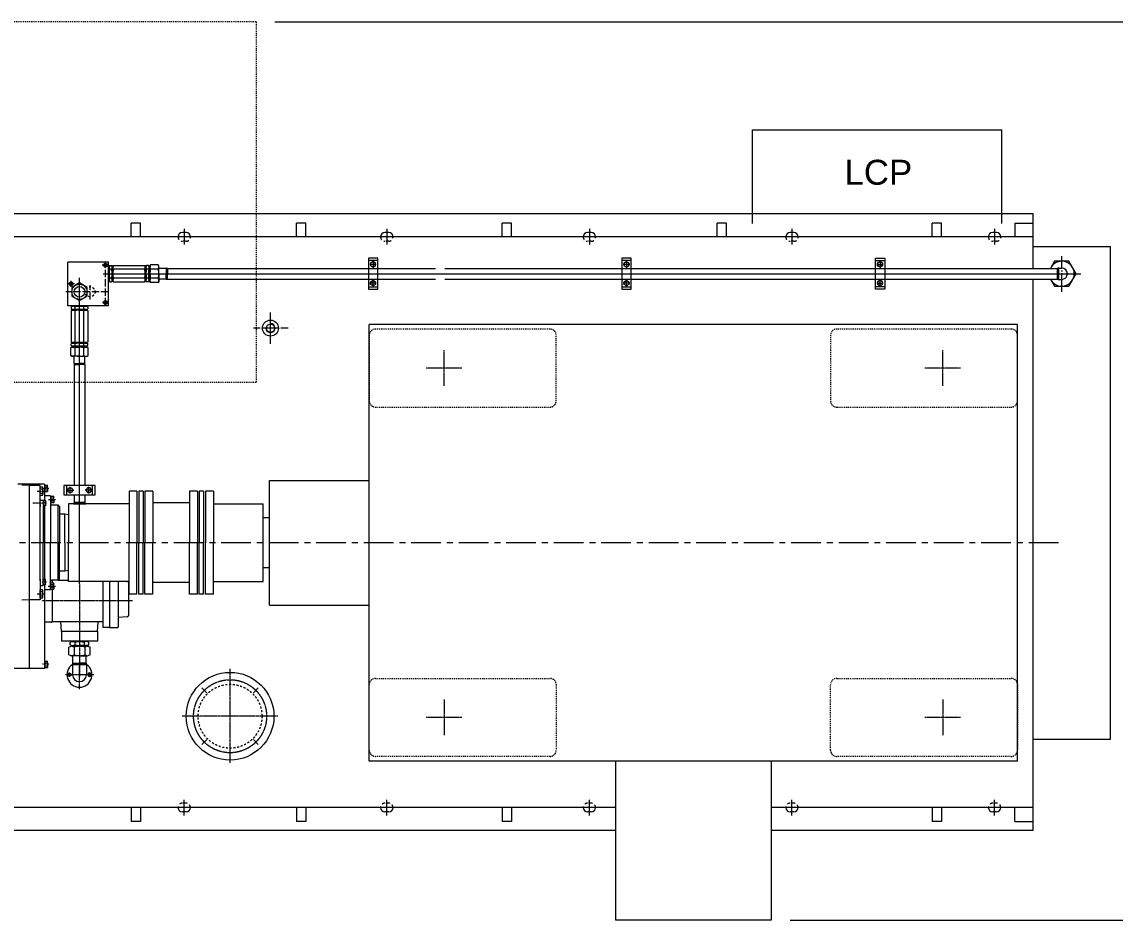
# Model space of a CAD drawing. Header units: millimetres. Extents: x -186 to 966092, y 1050 to 737262.
# Drawn here: x 808215 to 897313, y 216740 to 289891 of the extents above; entities that cross this region are included whole.
import ezdxf

# ---------------------------------------------------------------- set-up
doc = ezdxf.new("R2010")
doc.units = ezdxf.units.MM
doc.header["$LTSCALE"] = 25.4
for name, pattern in [('ACAD_ISO04W100', [30, 24, -3, 0, -3]), ('CENTER', [50.8, 31.75, -6.35, 6.35, -6.35]), ('CHAIN', [0.7087, 0.4724, -0.0591, 0.1181, -0.0591]), ('EB_DASH', [6, 3, -3])]:
    doc.linetypes.add(name, pattern=pattern)
doc.layers.get('Defpoints').update_dxf_attribs({"lineweight": 5})
doc.layers.add('06___ANNOTATIONS', color=7, linetype='Continuous', lineweight=5)
doc.layers.add('CAXA1', color=5, linetype='CENTER', lineweight=5)
doc.styles.add('Roman', font='arial.ttf')
doc.styles.get("Standard").update_dxf_attribs({"font": 'arial.ttf'})
doc.dimstyles.new('ISO-25', dxfattribs={"dimscale": 30, "dimtxt": 38.1, "dimasz": 38.1, "dimexe": 50.8, "dimexo": 50.8, "dimgap": 15.875, "dimtad": 1, "dimtih": 1, "dimtoh": 1, "dimdec": 1, "dimlfac": 0.03937, "dimdsep": 46, "dimtxsty": 'Standard', "dimcen": 63.5, "dimclrd": 7, "dimclre": 7, "dimclrt": 7, "dimadec": 0, "dimazin": 0, "dimtfac": 1, "dimtdec": 1, "dimtmove": 0, "dimatfit": 3, "dimfxl": 25.4, "dimlwd": 5, "dimlwe": 5, "dimarcsym": 0})

# ---------------------------------------------------------------- blocks, each defined once
blk = doc.blocks.new('*D248')
at = {"color": 7, "linetype": 'Continuous', "lineweight": 5, "transparency": 16777216}
for p, q in [((828827, 289891), (915687, 289891)), ((914163, 288367), (914163, 257744)), ((914163, 218264), (914163, 251345)), ((870816, 216740), (915687, 216740))]:
    blk.add_line(p, q, dxfattribs=at)
at = {"color": 7, "transparency": 16777216}
for points in [[(913909, 288367), (914417, 288367), (914163, 289891)], [(913909, 218264), (914417, 218264), (914163, 216740)]]:
    blk.add_solid(points, dxfattribs=at)
at = {"layer": 'Defpoints', "color": 0, "transparency": 16777216}
for p in [(827303, 289891), (869292, 216740), (914163, 216740)]:
    blk.add_point(p, dxfattribs=at)
at = {"color": 7, "lineweight": 5, "transparency": 16777216, "insert": (914163, 254545), "char_height": 5334, "attachment_point": 5, "style": 'Roman'}
blk.add_mtext('2880', dxfattribs=at)

msp = doc.modelspace()

# ---------------------------------------------------------------- linework, layer by layer
at = {"color": 7, "linetype": 'EB_DASH', "lineweight": 5}
for p, q in [((827302.5, 289891.42), (788257.62, 289891.42)), ((827302.5, 289891.42), (827302.5, 260514.79)), ((827302.5, 260514.79), (788257.62, 260514.79))]:
    msp.add_line(p, q, dxfattribs=at)
at = {"color": 7, "lineweight": 5}
for p, q in [((867767.83, 281104.95), (888087.83, 281104.95)), ((867767.83, 273484.95), (867767.83, 281104.95)), ((888087.83, 273484.95), (888087.83, 281104.95)), ((890627.83, 274248.07), (781399.16, 274248.07)), ((890627.83, 269812.92), (890627.83, 274248.07)), ((817891.61, 273504.35), (817129.61, 273504.35)), ((817129.61, 272388.79), (817129.61, 273504.35)), ((817891.61, 272388.79), (817891.61, 273504.35)), ((821598.8, 272735.01), (821294, 272735.01)), ((831353.61, 273504.35), (830591.61, 273504.35)), ((830591.61, 272388.79), (830591.61, 273504.35)), ((831353.61, 272388.79), (831353.61, 273504.35)), ((838108.8, 272735.01), (837804, 272735.01)), ((848117.61, 273504.35), (847355.61, 273504.35)), ((847355.61, 272388.79), (847355.61, 273504.35)), ((848117.61, 272388.79), (848117.61, 273504.35)), ((854618.8, 272735.01), (854314, 272735.01)), ((865643.61, 273504.35), (864881.61, 273504.35)), ((864881.61, 272388.79), (864881.61, 273504.35)), ((865643.61, 272388.79), (865643.61, 273504.35)), ((871128.8, 272735.01), (870824, 272735.01)), ((883169.61, 273504.35), (882407.61, 273504.35)), ((882407.61, 272388.79), (882407.61, 273504.35)), ((883169.61, 272388.79), (883169.61, 273504.35)), ((887638.8, 272735.01), (887334, 272735.01)), ((889140.4, 273504.35), (890627.83, 273504.35)), ((889140.4, 273504.35), (889140.4, 272388.79)), ((890627.83, 272388.79), (783925.32, 272388.79)), ((890627.83, 271604.43), (896945.76, 271604.43)), ((896945.76, 231472.43), (896945.76, 271604.43)), ((815273.98, 270333.62), (811971.98, 270333.62)), ((811971.98, 266777.62), (811971.98, 270333.62)), ((815273.98, 266777.62), (815273.98, 270333.62)), ((815324.78, 269965.24), (815373.18, 270049.06)), ((815373.18, 270049.06), (815530.39, 270049.06)), ((815578.78, 269965.24), (815530.39, 270049.06)), ((815629.58, 269965.24), (815677.98, 270049.06)), ((815677.98, 270049.06), (818223.5, 270049.06)), ((818271.9, 269965.24), (818223.5, 270049.06)), ((818322.7, 269965.24), (818371.09, 270049.06)), ((818528.3, 270049.06), (818371.09, 270049.06)), ((818576.7, 269965.24), (818528.3, 270049.06)), ((818652.9, 270003.55), (818708.5, 270099.86)), ((818652.9, 269876.34), (818652.9, 270003.55)), ((818652.9, 270003.55), (818652.9, 269381.04)), ((819333.89, 270099.86), (818708.5, 270099.86)), ((819389.5, 270003.55), (819333.89, 270099.86)), ((819389.5, 269381.04), (819389.5, 270003.55)), ((837214.94, 270651.12), (836452.94, 270651.12)), ((836452.94, 270651.12), (836452.94, 268111.12)), ((837214.94, 270447.92), (836452.94, 270447.92)), ((837214.94, 268111.12), (837214.94, 270651.12)), ((857875.84, 270651.12), (857113.84, 270651.12)), ((857113.84, 270651.12), (857113.84, 268111.12)), ((857875.84, 270447.92), (857113.84, 270447.92)), ((857875.84, 268111.12), (857875.84, 270651.12)), ((877774.73, 268111.12), (877774.73, 270651.12)), ((877774.73, 270651.12), (878536.73, 270651.12)), ((877774.73, 270447.92), (878536.73, 270447.92)), ((878536.73, 270651.12), (878536.73, 268111.12)), ((815273.98, 269914.35), (815324.78, 269914.35)), ((815324.78, 269380.95), (815324.78, 269965.24)), ((815324.78, 269381.3), (815324.78, 268797.01)), ((815530.39, 269740.45), (815373.18, 269740.45)), ((815578.07, 269914.35), (815629.58, 269914.35)), ((815578.78, 269380.95), (815578.78, 269965.24)), ((815578.78, 269876.34), (815578.78, 269965.24)), ((815578.78, 269965.24), (815578.78, 269381.04)), ((815578.78, 269380.95), (815578.78, 269965.24)), ((815578.78, 269381.3), (815578.78, 268797.01)), ((815578.78, 269381.3), (815578.78, 268797.01)), ((815578.78, 268797.01), (815578.78, 269381.21)), ((815629.58, 269381.04), (815629.58, 269965.24)), ((815629.58, 269965.24), (815629.58, 269800.14)), ((815629.58, 269380.95), (815629.58, 269965.24)), ((815629.58, 269381.3), (815629.58, 268797.01)), ((815629.58, 269381.21), (815629.58, 268797.01)), ((818223.5, 269740.45), (815677.98, 269740.45)), ((818271.9, 269380.95), (818271.9, 269965.24)), ((818271.9, 269965.24), (818271.9, 269381.04)), ((818271.9, 269876.34), (818271.9, 269965.24)), ((818271.9, 269914.35), (818323.41, 269914.35)), ((818271.9, 269380.95), (818271.9, 269914.35)), ((818271.9, 269381.3), (818271.9, 268797.01)), ((818271.9, 269381.3), (818271.9, 268847.9)), ((818271.9, 268797.01), (818271.9, 269381.21)), ((818322.7, 269965.24), (818322.7, 269800.14)), ((818322.7, 269381.04), (818322.7, 269965.24)), ((818322.7, 269381.21), (818322.7, 268797.01)), ((818528.3, 269740.45), (818371.09, 269740.45)), ((818576.7, 269380.95), (818576.7, 269965.24)), ((818576.7, 269876.34), (818576.7, 269965.24)), ((818576.7, 269965.24), (818576.7, 269381.04)), ((818652.9, 269876.34), (818576.7, 269876.34)), ((818576.7, 269381.3), (818576.7, 268797.01)), ((818576.7, 268797.01), (818576.7, 269381.21)), ((818652.9, 268758.69), (818652.9, 269381.21)), ((819333.89, 269740.45), (818708.5, 269740.45)), ((819973.17, 269812.92), (819389.5, 269812.92)), ((819389.5, 269381.21), (819389.5, 268758.69)), ((820024.5, 269724.02), (819973.17, 269812.92)), ((819973.17, 269812.92), (819973.17, 269381.21)), ((819973.17, 268949.32), (819973.17, 269381.03)), ((820024.5, 269724.02), (820075.82, 269812.92)), ((820024.5, 269381.39), (820024.5, 269724.02)), ((820024.5, 269380.86), (820024.5, 269038.22)), ((820075.82, 269812.92), (824574.4, 269812.92)), ((820075.82, 269812.92), (820075.82, 269381.21)), ((820075.82, 268949.32), (820075.82, 269381.03)), ((824574.4, 269812.92), (841933.29, 269812.92)), ((842695.29, 269812.92), (892604.46, 269812.92)), ((892655.79, 269724.02), (892604.46, 269812.92)), ((892604.46, 268949.32), (892604.46, 269812.92)), ((892655.79, 269724.02), (892735.82, 269838.32)), ((892655.79, 269381.12), (892655.79, 269724.02)), ((892655.79, 269381.12), (892655.79, 269038.22)), ((892735.82, 269838.32), (892961.41, 269838.32)), ((892735.82, 268923.92), (892735.82, 269838.32)), ((815273.98, 268847.9), (815324.78, 268847.9)), ((815324.78, 268797.01), (815373.18, 268713.19)), ((815530.39, 269021.8), (815373.18, 269021.8)), ((815373.18, 268713.19), (815530.39, 268713.19)), ((815578.78, 268797.01), (815530.39, 268713.19)), ((815578.07, 268847.9), (815629.58, 268847.9)), ((815578.78, 268885.91), (815578.78, 268797.01)), ((815629.58, 268797.01), (815629.58, 268962.11)), ((815629.58, 268797.01), (815677.98, 268713.19)), ((818223.5, 269021.8), (815677.98, 269021.8)), ((815677.98, 268713.19), (818223.5, 268713.19)), ((818271.9, 268797.01), (818223.5, 268713.19)), ((818271.9, 268885.91), (818271.9, 268797.01)), ((818271.9, 268847.9), (818323.41, 268847.9)), ((818322.7, 268797.01), (818322.7, 268962.11)), ((818322.7, 268797.01), (818371.09, 268713.19)), ((818528.3, 269021.8), (818371.09, 269021.8)), ((818528.3, 268713.19), (818371.09, 268713.19)), ((818576.7, 268797.01), (818528.3, 268713.19)), ((818652.9, 268885.91), (818576.7, 268885.91)), ((818576.7, 268885.91), (818576.7, 268797.01)), ((818652.9, 268885.91), (818652.9, 268758.69)), ((818652.9, 268758.69), (818708.5, 268662.39)), ((819333.89, 269021.8), (818708.5, 269021.8)), ((819333.89, 268662.39), (818708.5, 268662.39)), ((819389.5, 268758.69), (819333.89, 268662.39)), ((819389.5, 268758.69), (819389.5, 268949.41)), ((819973.17, 268949.32), (819389.5, 268949.32)), ((820024.5, 269038.22), (819973.17, 268949.32)), ((820024.5, 269038.22), (820075.82, 268949.32)), ((820075.82, 268949.32), (824574.4, 268949.32)), ((824574.4, 268949.32), (841933.29, 268949.32)), ((836452.94, 268314.32), (837214.94, 268314.32)), ((842695.29, 268949.32), (892604.46, 268949.32)), ((857113.84, 268314.32), (857875.84, 268314.32)), ((878536.73, 268314.32), (877774.73, 268314.32)), ((890627.83, 224047.51), (890627.83, 268949.32)), ((892655.79, 269038.22), (892604.46, 268949.32)), ((892655.79, 269038.22), (892735.82, 268923.92)), ((892735.82, 268923.92), (892961.41, 268923.92)), ((836452.94, 268111.12), (837214.94, 268111.12)), ((857113.84, 268111.12), (857875.84, 268111.12)), ((878536.73, 268111.12), (877774.73, 268111.12)), ((815273.98, 266777.62), (811971.98, 266777.62)), ((812327.52, 266726.82), (812243.7, 266678.43)), ((812243.7, 266678.43), (812243.7, 266521.22)), ((812327.52, 266472.82), (812243.7, 266521.22)), ((812327.52, 266422.02), (812243.7, 266373.63)), ((812911.81, 266726.82), (812327.52, 266726.82)), ((812911.81, 266472.82), (812327.52, 266472.82)), ((812416.42, 266472.82), (812327.52, 266472.82)), ((812327.52, 266472.82), (812911.72, 266472.82)), ((812911.81, 266472.82), (812327.52, 266472.82)), ((812911.72, 266422.02), (812327.52, 266422.02)), ((812327.52, 266422.02), (812492.62, 266422.02)), ((812911.81, 266422.02), (812327.52, 266422.02)), ((812378.41, 266777.62), (812378.41, 266726.82)), ((812378.41, 266473.53), (812378.41, 266422.02)), ((812552.31, 266521.22), (812552.31, 266678.43)), ((812911.46, 266726.82), (813495.75, 266726.82)), ((812911.46, 266472.82), (813495.75, 266472.82)), ((812911.46, 266472.82), (813495.75, 266472.82)), ((812911.46, 266422.02), (813495.75, 266422.02)), ((813495.75, 266472.82), (812911.55, 266472.82)), ((812911.55, 266422.02), (813495.75, 266422.02)), ((813270.96, 266521.22), (813270.96, 266678.43)), ((813495.75, 266422.02), (813330.65, 266422.02)), ((813406.85, 266472.82), (813495.75, 266472.82)), ((813444.86, 266777.62), (813444.86, 266726.82)), ((813444.86, 266473.53), (813444.86, 266422.02)), ((813495.75, 266726.82), (813579.57, 266678.43)), ((813495.75, 266472.82), (813579.57, 266521.22)), ((813495.75, 266422.02), (813579.57, 266373.63)), ((813579.57, 266678.43), (813579.57, 266521.22)), ((812243.7, 266373.63), (812243.7, 263828.1)), ((812552.31, 263828.1), (812552.31, 266373.63)), ((813270.96, 263828.1), (813270.96, 266373.63)), ((813579.57, 266373.63), (813579.57, 263828.1)), ((828474.03, 263680.88), (828474.03, 266216.66)), ((889357.83, 265254.43), (836525.83, 265254.43)), ((836525.83, 229694.43), (836525.83, 265254.43)), ((889357.83, 229694.43), (889357.83, 265254.43)), ((812327.52, 263779.71), (812243.7, 263828.1)), ((812911.81, 263779.71), (812327.52, 263779.71)), ((812327.52, 263779.71), (812911.72, 263779.71)), ((812416.42, 263779.71), (812327.52, 263779.71)), ((812378.41, 263779.71), (812378.41, 263728.2)), ((812911.81, 263779.71), (812378.41, 263779.71)), ((812911.46, 263779.71), (813495.75, 263779.71)), ((812911.46, 263779.71), (813444.86, 263779.71)), ((813495.75, 263779.71), (812911.55, 263779.71)), ((813406.85, 263779.71), (813495.75, 263779.71)), ((813444.86, 263779.71), (813444.86, 263728.2)), ((813495.75, 263779.71), (813579.57, 263828.1)), ((812289.2, 263398.71), (812192.9, 263343.11)), ((812192.9, 262717.71), (812192.9, 263343.11)), ((812327.52, 263728.91), (812243.7, 263680.52)), ((812243.7, 263523.3), (812243.7, 263680.52)), ((812327.52, 263474.91), (812243.7, 263523.3)), ((812416.42, 263398.71), (812289.2, 263398.71)), ((812289.2, 263398.71), (812911.72, 263398.71)), ((812327.52, 263728.91), (812492.62, 263728.91)), ((812911.72, 263728.91), (812327.52, 263728.91)), ((812911.81, 263474.91), (812327.52, 263474.91)), ((812416.42, 263474.91), (812327.52, 263474.91)), ((812327.52, 263474.91), (812911.72, 263474.91)), ((812416.42, 263398.71), (812416.42, 263474.91)), ((812552.31, 263523.3), (812552.31, 263680.52)), ((812552.31, 262717.71), (812552.31, 263343.11)), ((812911.46, 263474.91), (813495.75, 263474.91)), ((812911.55, 263728.91), (813495.75, 263728.91)), ((813495.75, 263474.91), (812911.55, 263474.91)), ((813534.07, 263398.71), (812911.55, 263398.71)), ((813270.96, 263523.3), (813270.96, 263680.52)), ((813270.96, 262717.71), (813270.96, 263343.11)), ((813495.75, 263728.91), (813330.65, 263728.91)), ((813406.85, 263398.71), (813406.85, 263474.91)), ((813406.85, 263474.91), (813495.75, 263474.91)), ((813406.85, 263398.71), (813534.07, 263398.71)), ((813495.75, 263728.91), (813579.57, 263680.52)), ((813495.75, 263474.91), (813579.57, 263523.3)), ((813534.07, 263398.71), (813630.37, 263343.11)), ((813579.57, 263523.3), (813579.57, 263680.52)), ((813630.37, 262717.71), (813630.37, 263343.11)), ((812289.2, 262662.11), (812192.9, 262717.71)), ((812289.2, 262662.11), (812479.92, 262662.11)), ((812911.72, 262662.11), (812289.2, 262662.11)), ((812479.84, 262078.44), (812479.84, 262662.11)), ((812568.74, 262027.11), (812479.84, 262078.44)), ((812479.84, 262078.44), (812911.55, 262078.44)), ((812568.74, 262027.11), (812479.84, 261975.78)), ((812479.84, 261975.78), (812479.84, 252137.64)), ((812479.84, 261975.78), (812911.55, 261975.78)), ((812911.37, 262027.11), (812568.74, 262027.11)), ((812911.55, 262662.11), (813534.07, 262662.11)), ((813343.44, 262078.44), (812911.73, 262078.44)), ((813343.44, 261975.78), (812911.73, 261975.78)), ((812911.9, 262027.11), (813254.54, 262027.11)), ((813254.54, 262027.11), (813343.44, 262078.44)), ((813254.54, 262027.11), (813343.44, 261975.78)), ((813343.44, 262078.44), (813343.44, 262662.11)), ((813343.44, 261975.78), (813343.44, 252137.64)), ((813534.07, 262662.11), (813630.37, 262717.71)), ((810048.35, 252234.19), (807885.85, 252234.19)), ((808839.67, 252122.63), (808214.64, 252155.39)), ((808839.67, 237239.84), (808839.67, 252234.19)), ((810048.35, 252234.19), (810048.35, 250914.21)), ((810048.35, 252159.82), (810308.65, 252159.82)), ((810308.65, 251899.52), (810308.65, 252159.82)), ((828397.83, 242394.43), (828397.83, 252554.43)), ((828397.83, 252554.43), (836525.83, 252554.43)), ((809694.61, 252122.63), (808839.67, 252122.63)), ((809694.61, 244488.08), (809694.61, 252122.63)), ((809905.49, 252001.32), (809694.61, 252001.32)), ((809694.61, 244488.08), (809694.61, 251973.89)), ((809905.49, 251829.57), (809694.61, 251829.57)), ((809905.49, 251486.06), (809694.61, 251486.06)), ((809905.49, 251314.31), (809694.61, 251314.31)), ((809932.6, 251915.44), (809932.6, 251400.19)), ((810048.35, 252026.16), (810308.65, 252026.16)), ((810048.35, 251772.88), (810308.65, 251772.88)), ((810048.35, 251639.22), (810308.65, 251639.22)), ((810550.62, 251304.5), (810048.35, 251304.5)), ((810550.62, 251304.5), (810048.35, 251304.5)), ((810308.65, 251899.52), (810308.65, 251639.22)), ((810550.62, 251304.5), (810550.62, 247474.43)), ((810550.62, 251267.32), (810810.92, 251267.32)), ((810810.92, 251007.02), (810810.92, 251267.32)), ((811641.64, 252137.64), (811641.64, 251375.64)), ((814181.64, 252137.64), (811641.64, 252137.64)), ((811641.64, 251375.64), (814181.64, 251375.64)), ((811844.84, 252137.64), (811844.84, 251375.64)), ((812479.84, 251375.64), (812479.84, 250766.57)), ((813343.44, 251375.64), (813343.44, 250766.57)), ((813978.44, 251375.64), (813978.44, 252137.64)), ((814181.64, 251375.64), (814181.64, 252137.64)), ((816946.49, 251676.41), (816946.49, 247474.43)), ((817597.24, 251676.41), (816946.49, 251676.41)), ((817597.24, 251676.41), (817597.24, 247474.43)), ((817745.98, 251676.41), (817745.98, 247474.43)), ((818099.24, 251676.41), (817745.98, 251676.41)), ((818099.24, 251676.41), (818099.24, 247474.43)), ((818898.73, 251676.41), (818247.99, 251676.41)), ((818247.99, 251676.41), (818247.99, 247474.43)), ((818898.73, 251676.41), (818898.73, 247474.43)), ((821873.58, 251676.41), (821873.58, 247474.43)), ((822524.33, 251676.41), (821873.58, 251676.41)), ((822524.33, 251676.41), (822524.33, 247474.43)), ((822673.07, 251676.41), (822673.07, 247474.43)), ((823026.34, 251676.41), (822673.07, 251676.41)), ((823026.34, 251676.41), (823026.34, 247474.43)), ((823175.08, 251676.41), (823175.08, 247474.43)), ((823825.83, 251676.41), (823175.08, 251676.41)), ((823825.83, 251676.41), (823825.83, 247474.43)), ((809694.61, 250989.09), (809694.61, 251174.51)), ((809694.61, 250951.39), (809954.91, 250951.39)), ((809694.61, 250430.79), (809694.61, 250580.05)), ((809694.61, 250580.05), (809694.61, 250430.79)), ((809954.91, 250951.39), (809954.91, 247474.43)), ((810140.83, 250914.21), (809954.91, 250914.21)), ((809954.91, 250815.23), (810140.83, 250815.23)), ((809954.91, 250566.95), (810140.83, 250566.95)), ((810140.83, 250467.98), (809954.91, 250467.98)), ((810048.35, 250467.98), (810048.35, 247474.43)), ((810140.83, 250914.21), (810140.83, 250467.98)), ((810550.62, 251133.66), (810810.92, 251133.66)), ((810550.62, 250880.38), (810810.92, 250880.38)), ((810550.62, 250746.72), (810810.92, 250746.72)), ((811164.13, 250523.61), (810662.18, 250523.61)), ((810810.92, 251007.02), (810810.92, 250746.72)), ((811164.13, 250523.61), (811275.69, 250412.05)), ((811164.13, 244425.26), (811164.13, 250523.61)), ((811275.69, 250412.05), (811275.69, 247474.43)), ((812019.4, 250635.21), (812019.4, 247474.43)), ((816946.49, 250635.21), (812019.4, 250635.21)), ((812568.74, 250715.24), (812454.44, 250635.21)), ((812454.44, 250635.21), (812454.44, 250595.36)), ((812454.44, 250635.21), (813368.84, 250635.21)), ((812479.84, 250766.57), (813343.44, 250766.57)), ((812568.74, 250715.24), (812479.84, 250766.57)), ((813254.54, 250715.24), (812568.74, 250715.24)), ((813343.44, 250766.57), (813254.54, 250715.24)), ((813254.54, 250715.24), (813368.84, 250635.21)), ((813368.84, 250635.21), (813368.84, 250595.36)), ((821873.58, 250711.5), (818898.73, 250711.5)), ((823825.83, 250635.21), (827889.83, 250635.21)), ((827889.83, 244313.66), (827889.83, 250635.21)), ((811703.06, 249798.53), (811275.69, 249798.53)), ((812019.4, 249742.76), (811703.06, 249798.53)), ((811703.06, 247474.43), (811703.06, 249798.53)), ((827889.83, 245442.43), (827889.83, 249506.43)), ((828397.83, 249506.43), (827889.83, 249506.43)), ((809954.91, 243997.48), (809954.91, 247474.43)), ((810048.35, 247474.43), (810048.35, 244480.89)), ((810550.62, 243644.37), (810550.62, 247474.43)), ((811275.69, 244536.82), (811275.69, 247474.43)), ((811703.06, 247474.43), (811703.06, 245150.33)), ((812019.4, 244313.66), (812019.4, 247474.43)), ((816946.49, 243272.46), (816946.49, 247474.43)), ((817597.24, 243272.46), (817597.24, 247474.43)), ((817745.98, 243272.46), (817745.98, 247474.43)), ((818099.24, 243272.46), (818099.24, 247474.43)), ((818247.99, 243272.46), (818247.99, 247474.43)), ((818898.73, 243272.46), (818898.73, 247474.43)), ((821873.58, 243272.46), (821873.58, 247474.43)), ((822524.33, 243272.46), (822524.33, 247474.43)), ((822673.07, 243272.46), (822673.07, 247474.43)), ((823026.34, 243272.46), (823026.34, 247474.43)), ((823175.08, 243272.46), (823175.08, 247474.43)), ((823825.83, 243272.46), (823825.83, 247474.43)), ((811703.06, 245150.33), (811275.69, 245150.33)), ((812019.4, 245206.11), (811703.06, 245150.33)), ((828397.83, 245442.43), (827889.83, 245442.43)), ((809694.61, 244518.08), (809694.61, 244368.82)), ((809694.61, 244368.82), (809694.61, 244518.08)), ((809694.61, 244368.82), (809694.61, 242919.2)), ((809694.61, 244368.82), (809694.61, 242826.23)), ((810140.83, 244480.89), (809954.91, 244480.89)), ((809954.91, 244381.92), (810140.83, 244381.92)), ((809954.91, 244133.64), (810140.83, 244133.64)), ((810140.83, 244034.66), (810140.83, 244480.89)), ((810550.62, 244202.15), (810810.92, 244202.15)), ((811164.13, 244425.26), (810662.18, 244425.26)), ((810680.5, 244414.24), (810680.5, 244202.15)), ((810680.5, 244414.24), (810680.5, 244202.15)), ((810810.92, 243941.85), (810810.92, 244202.15)), ((811164.13, 244425.26), (811275.69, 244536.82)), ((811171.7, 244432.84), (812004.55, 244432.84)), ((816946.49, 244313.66), (812019.4, 244313.66)), ((814810.56, 244313.66), (814810.56, 240561.74)), ((815347.51, 244313.66), (815347.51, 240561.74)), ((816074.87, 244313.66), (816074.87, 240636.11)), ((816909.09, 244213.29), (816909.09, 241558.54)), ((821873.58, 244237.37), (818898.73, 244237.37)), ((823825.83, 244313.66), (827889.83, 244313.66)), ((809694.61, 243997.48), (809954.91, 243997.48)), ((809694.61, 243959.78), (809694.61, 243774.36)), ((809694.61, 242947.55), (809694.61, 243634.56)), ((809905.49, 243634.56), (809694.61, 243634.56)), ((809694.61, 243105.13), (809694.61, 243476.98)), ((809905.49, 243462.81), (809694.61, 243462.81)), ((809932.6, 243033.43), (809932.6, 243548.68)), ((810140.83, 244034.66), (809954.91, 244034.66)), ((810048.35, 244034.66), (810048.35, 237239.84)), ((810550.62, 243644.37), (810048.35, 243644.37)), ((810550.62, 244068.49), (810810.92, 244068.49)), ((810550.62, 243815.21), (810810.92, 243815.21)), ((810550.62, 243681.55), (810810.92, 243681.55)), ((810680.5, 243681.55), (810680.5, 242109.25)), ((810680.5, 243681.55), (810680.5, 241067.54)), ((810810.92, 243941.85), (810810.92, 243681.55)), ((817597.24, 243272.46), (816946.49, 243272.46)), ((818099.24, 243272.46), (817745.98, 243272.46)), ((818898.73, 243272.46), (818247.99, 243272.46)), ((822524.33, 243272.46), (821873.58, 243272.46)), ((823026.34, 243272.46), (822673.07, 243272.46)), ((823825.83, 243272.46), (823175.08, 243272.46)), ((808839.67, 242826.23), (808214.64, 242793.48)), ((809694.61, 242826.23), (808839.67, 242826.23)), ((809905.49, 243119.3), (809694.61, 243119.3)), ((809905.49, 242947.55), (809694.61, 242947.55)), ((828397.83, 242394.43), (836525.83, 242394.43)), ((810606.13, 240993.17), (810048.35, 240993.17)), ((810680.5, 241067.54), (814810.56, 241067.54)), ((811440.94, 240250.02), (811382.54, 241067.54)), ((814382.34, 240250.02), (814438.2, 241032.05)), ((816805.05, 241447.24), (816074.87, 241397.89)), ((811440.94, 240250.02), (811440.94, 239469.12)), ((812911.64, 240250.02), (811440.94, 240250.02)), ((814382.34, 240250.02), (812911.64, 240250.02)), ((814382.34, 240250.02), (814382.34, 239469.12)), ((815347.51, 240561.74), (814810.56, 240561.74)), ((815347.51, 240561.74), (816000.5, 240561.74)), ((812911.64, 239469.12), (811440.94, 239469.12)), ((812048.13, 238351.52), (812048.13, 238961.12)), ((812226.13, 239418.32), (812142.27, 239370)), ((812142.27, 239161.84), (812142.27, 239370)), ((812226.13, 239113.52), (812142.27, 239161.84)), ((812226.13, 239418.32), (812911.64, 239418.32)), ((812226.13, 239113.52), (812911.64, 239113.52)), ((812238.54, 239469.12), (812238.54, 239418.32)), ((812911.55, 239037.32), (812260.67, 239037.32)), ((812279.27, 239037.32), (812279.27, 239113.52)), ((812473.4, 238961.12), (812473.4, 238351.52)), ((812539.31, 239367.71), (812539.31, 239164.13)), ((814382.34, 239469.12), (812911.64, 239469.12)), ((813597.14, 239418.32), (812911.64, 239418.32)), ((813597.14, 239113.52), (812911.64, 239113.52)), ((812911.73, 239037.32), (813562.6, 239037.32)), ((813283.96, 239367.71), (813283.96, 239164.13)), ((813349.88, 238961.12), (813349.88, 238351.52)), ((813544.01, 239037.32), (813544.01, 239113.52)), ((813584.74, 239469.12), (813584.74, 239418.32)), ((813597.14, 239418.32), (813681, 239370)), ((813597.14, 239113.52), (813681, 239161.84)), ((813681, 239161.84), (813681, 239370)), ((813775.15, 238351.52), (813775.15, 238961.12)), ((812911.55, 238275.32), (812260.67, 238275.32)), ((812378.15, 237719.06), (812378.15, 238275.32)), ((812378.15, 237678.64), (812378.15, 238275.32)), ((812911.73, 238275.32), (813562.6, 238275.32)), ((813445.13, 237719.06), (813445.13, 238275.32)), ((813445.13, 237678.64), (813445.13, 238275.32)), ((810048.35, 237239.84), (807519.58, 237239.84)), ((810048.35, 237834.81), (810308.65, 237834.81)), ((810048.35, 237701.15), (810308.65, 237701.15)), ((810048.35, 237447.87), (810308.65, 237447.87)), ((810048.35, 237314.21), (810308.65, 237314.21)), ((810308.65, 237574.51), (810308.65, 237834.81)), ((810308.65, 237574.51), (810308.65, 237314.21)), ((813470.6, 237535.09), (812352.74, 237534.95)), ((812352.84, 237535.02), (812352.84, 236726.05)), ((812353.13, 237534.96), (812467.52, 237615.05)), ((812378.62, 237678.69), (812911.93, 237678.69)), ((812378.62, 237678.69), (812467.52, 237615.05)), ((812467.52, 237615.05), (812912.02, 237615.05)), ((813444.95, 237678.69), (812911.64, 237678.69)), ((813356.51, 237615.06), (812912.01, 237615.05)), ((813445.41, 237678.7), (813356.51, 237615.06)), ((813470.9, 237534.97), (813356.51, 237615.06)), ((813470.44, 237535.02), (813470.44, 236726.17)), ((890627.83, 231472.43), (896945.76, 231472.43)), ((889357.83, 229694.43), (836525.83, 229694.43)), ((856591.83, 229694.43), (856591.83, 216740.43)), ((869291.83, 229694.43), (869291.83, 216740.43)), ((856591.83, 225906.79), (785319.78, 225906.79)), ((817129.61, 225897.41), (817129.61, 224781.84)), ((817891.61, 225897.41), (817891.61, 224781.84)), ((821598.8, 225551.19), (821294, 225551.19)), ((830591.61, 225897.41), (830591.61, 224781.84)), ((831353.61, 225897.41), (831353.61, 224781.84)), ((838108.8, 225551.19), (837804, 225551.19)), ((847355.61, 225897.41), (847355.61, 224781.84)), ((848117.61, 225897.41), (848117.61, 224781.84)), ((854618.8, 225551.19), (854314, 225551.19)), ((890627.83, 225906.79), (869291.83, 225906.79)), ((871128.8, 225551.19), (870824, 225551.19)), ((882407.61, 225897.41), (882407.61, 224781.84)), ((883169.61, 225897.41), (883169.61, 224781.84)), ((887638.8, 225551.19), (887334, 225551.19)), ((889140.4, 224781.84), (889140.4, 225897.41)), ((817891.61, 224781.84), (817129.61, 224781.84)), ((831353.61, 224781.84), (830591.61, 224781.84)), ((848117.61, 224781.84), (847355.61, 224781.84)), ((883169.61, 224781.84), (882407.61, 224781.84)), ((889140.4, 224781.84), (890627.83, 224781.84)), ((856591.83, 224047.51), (784892.57, 224047.51)), ((890627.83, 224047.51), (869291.83, 224047.51)), ((869291.83, 216740.43), (856591.83, 216740.43))]:
    msp.add_line(p, q, dxfattribs=at)
at = {"color": 7, "linetype": 'ACAD_ISO04W100', "lineweight": 5, "ltscale": 2.5}
for p, q in [((821446.4, 273027.77), (821446.4, 271749.8)), ((837956.4, 273027.77), (837956.4, 271749.8)), ((854466.4, 273027.77), (854466.4, 271749.8)), ((870976.4, 273027.77), (870976.4, 271749.8)), ((887486.4, 273027.77), (887486.4, 271749.8)), ((837098.58, 270143.12), (836568.63, 270143.12)), ((836833.94, 270417.5), (836833.94, 269851.83)), ((857759.47, 270143.12), (857229.53, 270143.12)), ((857494.84, 270417.5), (857494.84, 269851.83)), ((877891.09, 270143.12), (878421.04, 270143.12)), ((878155.73, 270417.5), (878155.73, 269851.83)), ((892961.41, 267896.71), (892961.41, 270805.68)), ((837098.58, 268619.12), (836568.63, 268619.12)), ((836833.94, 268344.74), (836833.94, 268910.41)), ((857759.47, 268619.12), (857229.53, 268619.12)), ((857494.84, 268344.74), (857494.84, 268910.41)), ((877891.09, 268619.12), (878421.04, 268619.12)), ((878155.73, 268344.74), (878155.73, 268910.41)), ((811875.25, 251756.64), (812440.93, 251756.64)), ((812149.64, 251492.01), (812149.64, 252021.95)), ((813948.02, 251756.64), (813382.35, 251756.64)), ((813673.64, 251492.01), (813673.64, 252021.95)), ((821446.4, 225258.43), (821446.4, 226536.4)), ((837956.4, 225258.43), (837956.4, 226536.4)), ((854466.4, 225258.43), (854466.4, 226536.4)), ((870976.4, 225258.43), (870976.4, 226536.4)), ((887486.4, 225267.8), (887486.4, 226545.77))]:
    msp.add_line(p, q, dxfattribs=at)
at = {"color": 7, "linetype": 'EB_DASH', "lineweight": 5, "ltscale": 3}
for p, q in [((821598.8, 272023.81), (821294, 272023.81)), ((838108.8, 272023.81), (837804, 272023.81)), ((854618.8, 272023.81), (854314, 272023.81)), ((871128.8, 272023.81), (870824, 272023.81)), ((887638.8, 272023.81), (887334, 272023.81)), ((821598.8, 226262.39), (821294, 226262.39)), ((838108.8, 226262.39), (837804, 226262.39)), ((854618.8, 226262.39), (854314, 226262.39)), ((871128.8, 226262.39), (870824, 226262.39)), ((887638.8, 226262.39), (887334, 226262.39))]:
    msp.add_line(p, q, dxfattribs=at)
at = {"color": 7, "linetype": 'ACAD_ISO04W100', "lineweight": 5}
for p, q in [((815263.26, 270079.62), (814754.85, 270079.62)), ((815019.98, 266812.88), (815019.98, 270311.69)), ((812499.51, 268555.62), (811981.34, 268555.62)), ((812225.98, 268310.64), (812225.98, 268789.76)), ((813775.38, 267282.96), (813775.38, 268440.13)), ((815288.13, 267907.92), (811807.47, 267907.92)), ((815263.76, 267031.62), (814774.78, 267031.62)), ((829916.36, 264951.67), (827099.65, 264951.67)), ((812086.28, 236549.53), (812086.28, 236908.37)), ((813737.28, 236549.53), (813737.28, 236908.37)), ((822881.79, 235645.22), (823281.35, 235245.66)), ((827484.41, 235645.22), (827084.85, 235245.66)), ((822881.79, 231042.59), (823281.35, 231442.15)), ((827484.41, 231042.59), (827084.85, 231442.15))]:
    msp.add_line(p, q, dxfattribs=at)
at = {"color": 7, "linetype": 'CHAIN', "lineweight": 5, "ltscale": 15}
for p, q in [((814833.74, 269381.12), (894512.33, 269381.12)), ((812911.64, 244119.48), (812911.64, 269034.96))]:
    msp.add_line(p, q, dxfattribs=at)
at = {"color": 7, "linetype": 'CHAIN', "lineweight": 5, "ltscale": 5}
for p, q in [((842621.83, 260246.57), (842621.83, 263150.3)), ((883261.83, 260246.57), (883261.83, 263150.3)), ((844073.69, 261698.43), (841169.96, 261698.43)), ((884713.69, 261698.43), (881809.96, 261698.43)), ((812911.64, 244119.48), (812911.64, 236577.77)), ((817235.06, 242741.45), (809839.22, 242741.45)), ((812911.78, 235548.49), (812911.78, 237447.8)), ((825183.1, 229538.31), (825183.1, 237204.82)), ((814083.17, 236726.17), (811781.89, 236726.17)), ((842621.83, 234702.3), (842621.83, 231798.57)), ((883261.83, 234702.3), (883261.83, 231798.57)), ((829067.69, 233343.91), (821256.52, 233343.91)), ((844073.69, 233250.43), (841169.96, 233250.43)), ((884713.69, 233250.43), (881809.96, 233250.43))]:
    msp.add_line(p, q, dxfattribs=at)
at = {"color": 7, "linetype": 'ACAD_ISO04W100', "lineweight": 5, "ltscale": 0.3}
for p, q in [((810044.15, 251657.81), (809463.95, 251657.81)), ((810419.47, 251899.52), (809893.46, 251899.52)), ((810215.4, 250691.09), (809109.22, 250691.09)), ((810390.33, 251007.02), (810951.22, 251007.02)), ((810215.4, 244257.78), (809862.24, 244257.78)), ((810044.15, 243291.05), (809463.95, 243291.05)), ((810355.87, 243941.85), (810951.22, 243941.85)), ((810419.47, 237574.51), (809893.46, 237574.51))]:
    msp.add_line(p, q, dxfattribs=at)
at = {"color": 7, "lineweight": 5}
for points in [[(815157.86, 270079.62), (815088.92, 270199.03), (814951.05, 270199.03), (814882.11, 270079.62), (814951.05, 269960.22), (815088.92, 269960.22)], [(836833.94, 270371.72), (836635.97, 270257.42), (836635.97, 270028.82), (836833.94, 269914.52), (837031.91, 270028.82), (837031.91, 270257.42)], [(857494.84, 270371.72), (857296.86, 270257.42), (857296.86, 270028.82), (857494.84, 269914.52), (857692.81, 270028.82), (857692.81, 270257.42)], [(878155.73, 270371.72), (878353.7, 270257.42), (878353.7, 270028.82), (878155.73, 269914.52), (877957.76, 270028.82), (877957.76, 270257.42)], [(812363.86, 268555.62), (812294.92, 268675.03), (812157.05, 268675.03), (812088.11, 268555.62), (812157.05, 268436.22), (812294.92, 268436.22)], [(812911.64, 267189.19), (813534.08, 267548.55), (813534.08, 268267.29), (812911.64, 268626.66), (812289.19, 268267.29), (812289.19, 267548.55)], [(836833.94, 268390.52), (836635.97, 268504.82), (836635.97, 268733.42), (836833.94, 268847.72), (837031.91, 268733.42), (837031.91, 268504.82)], [(857494.84, 268390.52), (857296.86, 268504.82), (857296.86, 268733.42), (857494.84, 268847.72), (857692.81, 268733.42), (857692.81, 268504.82)], [(878155.73, 268390.52), (878353.7, 268504.82), (878353.7, 268733.42), (878155.73, 268847.72), (877957.76, 268733.42), (877957.76, 268504.82)], [(815157.86, 267031.62), (815088.92, 267151.03), (814951.05, 267151.03), (814882.11, 267031.62), (814951.05, 266912.22), (815088.92, 266912.22)], [(811921.04, 251756.64), (812035.34, 251954.62), (812263.94, 251954.62), (812378.24, 251756.64), (812263.94, 251558.67), (812035.34, 251558.67)], [(813902.24, 251756.64), (813787.94, 251954.62), (813559.34, 251954.62), (813445.04, 251756.64), (813559.34, 251558.67), (813787.94, 251558.67)], [(812086.28, 236878.57), (812218.27, 236802.37), (812218.27, 236649.97), (812086.28, 236573.77), (811954.3, 236649.97), (811954.3, 236802.37)], [(813737.28, 236878.57), (813605.3, 236802.37), (813605.3, 236649.97), (813737.28, 236573.77), (813869.27, 236649.97), (813869.27, 236802.37)]]:
    msp.add_lwpolyline(points, close=True, dxfattribs=at)
msp.add_lwpolyline([(892036.23, 268949.32), (892374.17, 268363.99), (893548.65, 268363.99), (894135.89, 269381.12), (893548.65, 270398.25), (892374.17, 270398.25), (892036.23, 269812.92)], dxfattribs=at)
at = {"color": 7, "linetype": 'EB_DASH', "lineweight": 5}
for points in [[(851257.83, 264873.43), (837033.83, 264873.43, 0.41421356), (836525.83, 264365.43), (836525.83, 259031.43, 0.41421356), (837033.83, 258523.43), (851257.83, 258523.43, 0.41421356), (851765.83, 259031.43), (851765.83, 264365.43, 0.41421356)], [(888849.83, 264873.43), (874625.83, 264873.43, 0.41421356), (874117.83, 264365.43), (874117.83, 259031.43, 0.41421356), (874625.83, 258523.43), (888849.83, 258523.43, 0.41421356), (889357.83, 259031.43), (889357.83, 264365.43, 0.41421356)], [(851257.83, 230075.43), (837033.83, 230075.43, -0.41421356), (836525.83, 230583.43), (836525.83, 235917.43, -0.41421356), (837033.83, 236425.43), (851257.83, 236425.43, -0.41421356), (851765.83, 235917.43), (851765.83, 230583.43, -0.41421356)], [(888849.83, 230075.43), (874625.83, 230075.43, -0.41421356), (874117.83, 230583.43), (874117.83, 235917.43, -0.41421356), (874625.83, 236425.43), (888849.83, 236425.43, -0.41421356), (889357.83, 235917.43), (889357.83, 230583.43, -0.41421356)]]:
    msp.add_lwpolyline(points, format="xyb", close=True, dxfattribs=at)
at = {"color": 7, "lineweight": 5}
for centre, radius in [((815019.98, 270079.62), 152.4), ((836833.94, 270143.12), 197.97), ((857494.84, 270143.12), 197.97), ((878155.73, 270143.12), 197.97), ((812225.98, 268555.62), 152.4), ((812911.64, 267907.92), 622.44), ((812911.64, 267907.92), 431.8), ((836833.94, 268619.12), 197.97), ((857494.84, 268619.12), 197.97), ((878155.73, 268619.12), 197.97), ((815019.98, 267031.62), 152.4), ((828474.03, 264951.67), 650.75), ((828474.03, 264951.67), 334.67), ((812149.64, 251756.64), 197.97), ((813673.64, 251756.64), 197.97), ((812086.28, 236726.17), 131.98), ((813737.28, 236726.17), 131.98), ((825183.1, 233343.91), 3574.34)]:
    msp.add_circle(centre, radius, dxfattribs=at)
at = {"color": 7, "linetype": 'EB_DASH', "lineweight": 5, "ltscale": 2}
for centre, radius in [((813775.38, 267907.92), 406.4), ((825183.1, 233343.91), 2602.99)]:
    msp.add_circle(centre, radius, dxfattribs=at)
at = {"color": 7, "linetype": 'CHAIN', "lineweight": 5, "ltscale": 5}
msp.add_circle((825183.1, 233343.91), 2974.85, dxfattribs=at)
at = {"color": 7, "lineweight": 5}
for centre, radius, start, end in [((821294, 272379.41), 355.6, 90, 180), ((821598.8, 272379.41), 355.6, 0, 90), ((837804, 272379.41), 355.6, 90, 180), ((838108.8, 272379.41), 355.6, 0, 90), ((854314, 272379.41), 355.6, 90, 180), ((854618.8, 272379.41), 355.6, 0, 90), ((870824, 272379.41), 355.6, 90, 180), ((871128.8, 272379.41), 355.6, 0, 90), ((887334, 272379.41), 355.6, 90, 180), ((887638.8, 272379.41), 355.6, 0, 90), ((815594.99, 269894.75), 270.2, 145.1748168, 214.8251832), ((815308.58, 269894.75), 270.2, 325.1748168, 34.8251832), ((815899.79, 269894.75), 270.2, 145.1748168, 214.8251832), ((818001.69, 269894.75), 270.2, 325.1748168, 34.8251832), ((818592.9, 269894.75), 270.2, 145.1748168, 214.8251832), ((818306.49, 269894.75), 270.2, 325.1748168, 34.8251832), ((818971.1, 269920.15), 318.21, 145.6157525, 214.3842475), ((819071.29, 269920.15), 318.21, 325.6157525, 34.3842475), ((892961.41, 269381.12), 1017.13, 205.1207859, 154.8792141), ((816683.62, 269381.04), 1358.83, 164.6628265, 180), ((816683.62, 269381.21), 1358.83, 180, 195.3371735), ((814219.95, 269381.04), 1358.83, 0, 15.3371735), ((814219.95, 269381.21), 1358.83, 344.6628265, 0), ((816988.42, 269381.04), 1358.83, 164.6628265, 180), ((816988.42, 269381.21), 1358.83, 180, 195.3371735), ((816913.06, 269381.04), 1358.83, 0, 15.3371735), ((816913.06, 269381.21), 1358.83, 344.6628265, 0), ((819681.53, 269381.04), 1358.83, 164.6628265, 180), ((819681.53, 269381.21), 1358.83, 180, 195.3371735), ((817217.86, 269381.04), 1358.83, 0, 15.3371735), ((817217.86, 269381.21), 1358.83, 344.6628265, 0), ((819842.33, 269381.04), 1189.43, 162.4120462, 180), ((819842.33, 269381.21), 1189.43, 180, 197.5879538), ((818200.06, 269381.04), 1189.43, 0, 17.5879538), ((818200.06, 269381.21), 1189.43, 342.4120462, 0), ((820024.5, 269724.02), 102.65, 60, 120), ((892683.03, 269758.99), 95.29, 56.3544434, 145.5330408), ((892961.41, 269381.12), 457.2, 270, 90), ((815594.99, 268867.49), 270.2, 145.1748168, 214.8251832), ((815308.58, 268867.49), 270.2, 325.1748168, 34.8251832), ((815899.79, 268867.49), 270.2, 145.1748168, 214.8251832), ((818001.69, 268867.49), 270.2, 325.1748168, 34.8251832), ((818592.9, 268867.49), 270.2, 145.1748168, 214.8251832), ((818306.49, 268867.49), 270.2, 325.1748168, 34.8251832), ((818971.1, 268842.09), 318.21, 145.6157525, 214.3842475), ((819071.29, 268842.09), 318.21, 325.6157525, 34.3842475), ((820024.5, 269038.22), 102.65, 240, 300), ((892683.03, 269003.25), 95.29, 214.4669592, 303.6455566), ((812398.01, 266456.62), 270.2, 55.1748168, 124.8251832), ((812398.01, 266743.02), 270.2, 235.1748168, 304.8251832), ((812398.01, 266151.82), 270.2, 55.1748168, 124.8251832), ((812911.72, 265367.99), 1358.83, 90, 105.3371735), ((812911.72, 267831.66), 1358.83, 254.6628265, 270), ((812911.72, 265063.19), 1358.83, 90, 105.3371735), ((812911.55, 265367.99), 1358.83, 74.6628265, 90), ((812911.55, 267831.66), 1358.83, 270, 285.3371735), ((812911.55, 265063.19), 1358.83, 74.6628265, 90), ((813425.27, 266456.62), 270.2, 55.1748168, 124.8251832), ((813425.27, 266743.02), 270.2, 235.1748168, 304.8251832), ((813425.27, 266151.82), 270.2, 55.1748168, 124.8251832), ((828474.03, 264951.67), 371.86, 180, 90), ((812398.01, 264049.91), 270.2, 235.1748168, 304.8251832), ((812911.72, 265138.54), 1358.83, 254.6628265, 270), ((812911.55, 265138.54), 1358.83, 270, 285.3371735), ((813425.27, 264049.91), 270.2, 235.1748168, 304.8251832), ((812372.61, 263080.5), 318.21, 55.6157525, 124.3842475), ((812398.01, 263458.71), 270.2, 55.1748168, 124.8251832), ((812398.01, 263745.11), 270.2, 235.1748168, 304.8251832), ((812911.72, 262370.08), 1358.83, 90, 105.3371735), ((812911.72, 264833.74), 1358.83, 254.6628265, 270), ((812911.72, 262209.28), 1189.43, 90, 107.5879538), ((812911.55, 262370.08), 1358.83, 74.6628265, 90), ((812911.55, 264833.74), 1358.83, 270, 285.3371735), ((812911.55, 262209.28), 1189.43, 72.4120462, 90), ((813425.27, 263458.71), 270.2, 55.1748168, 124.8251832), ((813425.27, 263745.11), 270.2, 235.1748168, 304.8251832), ((813450.67, 263080.5), 318.21, 55.6157525, 124.3842475), ((812372.61, 262980.32), 318.21, 235.6157525, 304.3842475), ((812568.74, 262027.11), 102.65, 150, 210), ((812911.72, 263851.54), 1189.43, 252.4120462, 270), ((812911.55, 263851.54), 1189.43, 270, 287.5879538), ((813450.67, 262980.32), 318.21, 235.6157525, 304.3842475), ((813254.54, 262027.11), 102.65, 330, 30), ((809782.99, 251915.44), 149.61, 324.9699643, 35.0300357), ((809374.81, 251657.81), 557.78, 342.0660667, 17.9339333), ((809782.99, 251400.19), 149.61, 324.9699643, 35.0300357), ((810662.18, 250635.16), 111.56, 180, 270), ((812533.77, 250688.01), 95.29, 124.4669592, 213.6455566), ((813289.51, 250688.01), 95.29, 326.3544434, 55.5330408), ((810662.18, 244313.71), 111.56, 90, 180), ((810606.13, 244414.24), 74.37, 0, 8.5223677), ((810606.13, 244414.24), 74.37, 0, 8.5223677), ((812004.55, 244544.39), 111.56, 269.999835, 277.6465783), ((816797.53, 244213.29), 111.56, 0, 64.1227983), ((809782.99, 243548.68), 149.61, 324.9699643, 35.0300357), ((809374.81, 243291.05), 557.78, 342.0660667, 17.9339333), ((809782.99, 243033.43), 149.61, 324.9699643, 35.0300357), ((816797.53, 241558.54), 111.56, 273.8660873, 360), ((810606.13, 241067.54), 74.37, 270, 0), ((816000.5, 240636.11), 74.37, 270, 0), ((812607.54, 237735.26), 1347.46, 104.9169116, 114.5292463), ((812334.9, 238978.92), 439.25, 62.2661247, 111.9970252), ((812334.9, 239552.92), 439.25, 248.0029748, 297.7338753), ((812170.92, 238484.52), 564.49, 57.5983066, 78.3223669), ((812911.55, 237739.54), 1297.78, 90, 109.7316139), ((812929.15, 237900.95), 1517.68, 91.1581708, 104.8839267), ((812929.15, 240630.89), 1517.68, 255.1160733, 268.8418292), ((812911.73, 237739.54), 1297.78, 70.2683861, 90), ((812894.13, 237900.95), 1517.68, 75.1160733, 88.8418292), ((812894.13, 240630.89), 1517.68, 271.1581708, 284.8839267), ((813488.37, 238978.92), 439.25, 68.0029748, 117.7338753), ((813488.37, 239552.92), 439.25, 242.2661247, 291.9970252), ((813652.36, 238484.52), 564.49, 101.6776331, 122.4016934), ((813215.74, 237735.26), 1347.46, 65.4707537, 75.0830884), ((812607.54, 239577.37), 1347.46, 245.4707537, 255.0830884), ((812170.92, 238828.12), 564.49, 281.6776331, 302.4016934), ((812911.55, 239573.1), 1297.78, 250.2683861, 270), ((812911.73, 239573.1), 1297.78, 270, 289.7316139), ((813652.36, 238828.12), 564.49, 237.5983066, 258.3223669), ((813215.74, 239577.37), 1347.46, 284.9169116, 294.5292463), ((812911.78, 236726.17), 1016, 124.477757, 55.522243), ((812426.6, 237596.05), 95.6, 120.1745886, 219.7109182), ((813396.96, 237596.05), 95.6, 320.2890818, 59.8254114), ((812911.78, 236726.17), 558.95, 180, 0), ((821294, 225906.79), 355.6, 180, 270), ((821598.8, 225906.79), 355.6, 270, 0), ((837804, 225906.79), 355.6, 180, 270), ((838108.8, 225906.79), 355.6, 270, 0), ((854314, 225906.79), 355.6, 180, 270), ((854618.8, 225906.79), 355.6, 270, 0), ((870824, 225906.79), 355.6, 180, 270), ((871128.8, 225906.79), 355.6, 270, 0), ((887334, 225906.79), 355.6, 180, 270), ((887638.8, 225916.16), 355.6, 270, 0)]:
    msp.add_arc(centre, radius, start, end, dxfattribs=at)
at = {"color": 7, "linetype": 'EB_DASH', "lineweight": 5, "ltscale": 3}
for centre, start, end in [((821294, 272379.41), 180, 270), ((821598.8, 272379.41), 270, 0), ((837804, 272379.41), 180, 270), ((838108.8, 272379.41), 270, 0), ((854314, 272379.41), 180, 270), ((854618.8, 272379.41), 270, 0), ((870824, 272379.41), 180, 270), ((871128.8, 272379.41), 270, 0), ((887334, 272379.41), 180, 270), ((887638.8, 272379.41), 270, 0), ((821294, 225906.79), 90, 180), ((821598.8, 225906.79), 0, 90), ((837804, 225906.79), 90, 180), ((838108.8, 225906.79), 0, 90), ((854314, 225906.79), 90, 180), ((854618.8, 225906.79), 0, 90), ((870824, 225906.79), 90, 180), ((871128.8, 225906.79), 0, 90), ((887334, 225906.79), 90, 180), ((887638.8, 225916.16), 0, 90)]:
    msp.add_arc(centre, 355.6, start, end, dxfattribs=at)
at = {"layer": 'CAXA1', "linetype": 'CENTER', "lineweight": 5, "ltscale": 3}
msp.add_line((892693.01, 247474.43), (679264.35, 247474.43), dxfattribs=at)

# ---------------------------------------------------------------- texts
at = {"layer": '06___ANNOTATIONS', "color": 7, "linetype": 'Continuous', "lineweight": 5, "insert": (875253.9, 277630.44), "char_height": 2031.996, "width": 109153.0252, "attachment_point": 4, "style": 'Roman'}
msp.add_mtext('LCP', dxfattribs=at)

# ---------------------------------------------------------------- dimensions: what is measured, and where the dimension line sits
at = {"color": 7, "lineweight": 5}
dim = msp.add_linear_dim(base=(914163.45, 216740.43), p1=(827302.5, 289891.42), p2=(869291.83, 216740.43), angle=270, dimstyle='ISO-25', override={"dimscale": 30, "dimtxt": 177.8, "dimasz": 50.8, "dimdec": 0, "dimpost": '\\X', "dimtxsty": 'Roman'}, dxfattribs=at)
dim.commit()
dim.dimension.update_dxf_attribs({"geometry": '*D248', "text_midpoint": (914163.45, 254544.52), "dimtype": 160})

doc.saveas('drawing.dxf')
